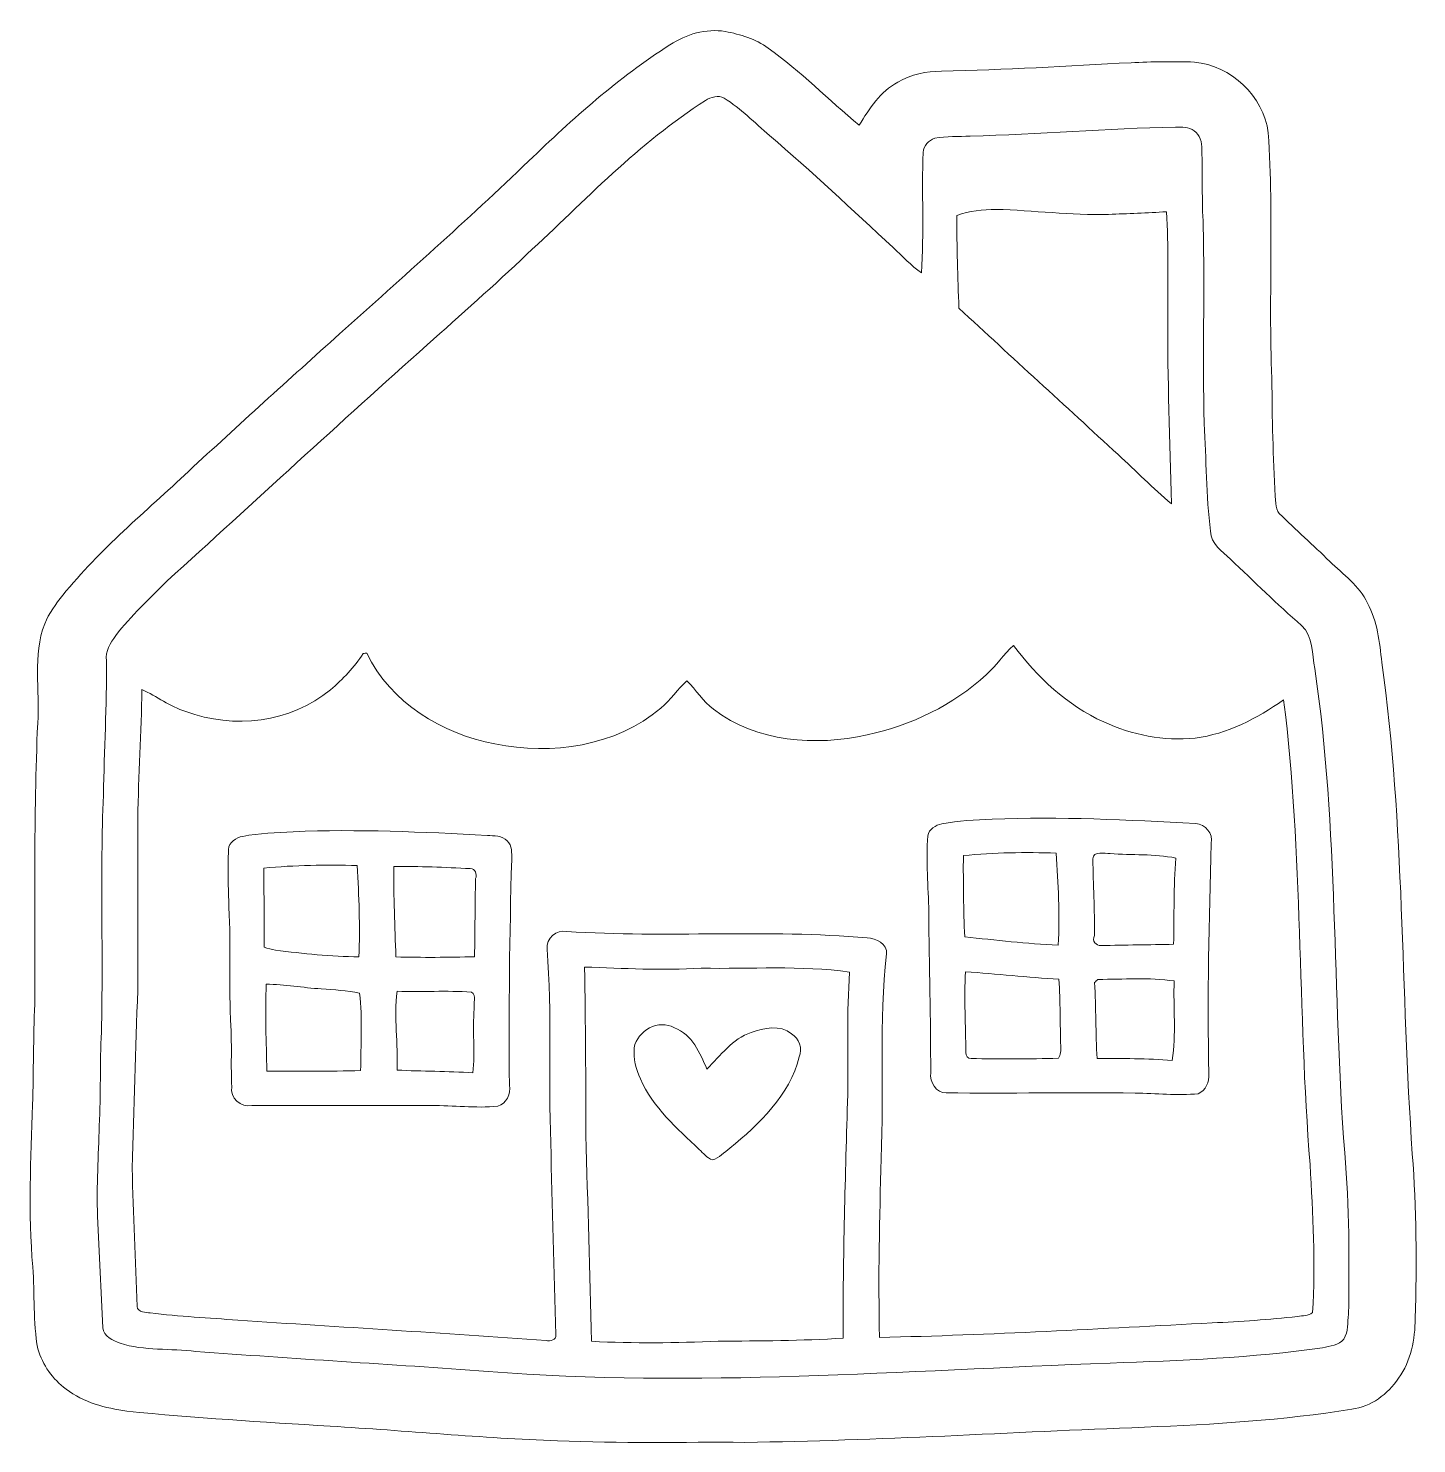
# Model space of a CAD drawing. Header units: centimetres. Extents: x -15.7 to 15.7, y -16 to 16.
import ezdxf

# ---------------------------------------------------------------- set-up
doc = ezdxf.new("R2010")
doc.units = ezdxf.units.CM
doc.header["$MEASUREMENT"] = 0
doc.layers.add('Layer 1', color=7, linetype='Continuous')

msp = doc.modelspace()

# ---------------------------------------------------------------- linework, layer by layer
at = {"layer": 'Layer 1', "color": 8, "lineweight": 9}
for points, knots in [([(-1.20139, 15.64536), (-0.83697, 15.8856), (-0.38859, 16.01789), (0.04815, 15.94628), (0.04815, 15.94628), (0.38929, 15.8796), (0.73466, 15.78047), (1.01829, 15.57092), (1.01829, 15.57092), (1.74854, 15.04387), (2.38601, 14.40252), (3.0764, 13.82679), (3.0764, 13.82679), (3.30323, 14.19826), (3.55088, 14.59196), (3.94882, 14.79905), (3.94882, 14.79905), (4.24691, 14.97085), (4.59228, 15.05234), (4.93589, 15.0467), (4.93589, 15.0467), (6.3657, 15.07774), (7.79303, 15.16629), (9.22143, 15.23966), (9.22143, 15.23966), (9.69768, 15.26154), (10.17535, 15.27106), (10.6523, 15.25483), (10.6523, 15.25483), (11.48027, 15.17299), (12.21793, 14.48719), (12.3227, 13.65499), (12.3227, 13.65499), (12.44935, 11.74611), (12.32588, 9.83088), (12.40772, 7.92023), (12.40772, 7.92023), (12.41055, 7.03758), (12.43877, 6.15528), (12.49098, 5.27405), (12.49098, 5.27405), (12.50191, 5.19361), (12.51356, 5.10401), (12.57282, 5.04261), (12.57282, 5.04261), (12.9443, 4.67291), (13.34047, 4.32966), (13.71371, 3.96171), (13.71371, 3.96171), (14.01568, 3.66467), (14.38187, 3.40997), (14.56778, 3.01697), (14.56778, 3.01697), (14.79038, 2.60599), (14.84118, 2.13432), (14.89022, 1.67712), (14.89022, 1.67712), (15.40633, -2.00553), (15.32061, -5.7351), (15.58025, -9.43821), (15.58025, -9.43821), (15.67762, -10.67681), (15.67868, -11.92035), (15.64763, -13.16178), (15.64763, -13.16178), (15.63776, -13.63203), (15.55168, -14.12521), (15.2691, -14.51398), (15.2691, -14.51398), (15.02498, -14.87134), (14.64927, -15.15991), (14.21006, -15.21389), (14.21006, -15.21389), (12.66031, -15.46542), (11.0908, -15.55538), (9.52376, -15.62099), (9.52376, -15.62099), (6.51316, -15.73212), (3.50467, -15.92544), (0.4916, -15.96423), (0.4916, -15.96423), (-0.91952, -15.95119), (-2.33169, -15.99352), (-3.74209, -15.92685), (-3.74209, -15.92685), (-5.458, -15.86935), (-7.16722, -15.69613), (-8.88101, -15.59912), (-8.88101, -15.59912), (-10.41524, -15.50316), (-11.95018, -15.40897), (-13.48018, -15.25798), (-13.48018, -15.25798), (-13.96313, -15.18778), (-14.45843, -15.06325), (-14.85354, -14.76198), (-14.85354, -14.76198), (-15.15552, -14.53761), (-15.38518, -14.21094), (-15.49136, -13.8504), (-15.49136, -13.8504), (-15.60637, -13.24009), (-15.55698, -12.61286), (-15.60778, -11.9962), (-15.60778, -11.9962), (-15.70726, -10.77594), (-15.65858, -9.55144), (-15.60955, -8.33013), (-15.60955, -8.33013), (-15.59155, -7.57025), (-15.59226, -6.81001), (-15.56227, -6.05048), (-15.56227, -6.05048), (-15.5524, -3.93346), (-15.58767, -1.81609), (-15.49595, 0.29953), (-15.49595, 0.29953), (-15.43704, 1.04742), (-15.61695, 1.83376), (-15.33579, 2.55166), (-15.33579, 2.55166), (-15.24442, 2.79155), (-15.08144, 2.99369), (-14.92904, 3.19654), (-14.92904, 3.19654), (-14.08978, 4.23512), (-13.05438, 5.08672), (-12.0853, 5.99795), (-12.0853, 5.99795), (-10.95676, 7.0457), (-9.81516, 8.07898), (-8.66935, 9.10733), (-8.66935, 9.10733), (-7.2346, 10.40061), (-5.78398, 11.67626), (-4.39402, 13.01752), (-4.39402, 13.01752), (-3.40166, 13.97531), (-2.36732, 14.90206), (-1.20139, 15.64536), (-1.20139, 15.64536), (-1.20139, 15.64536), (-1.20139, 15.64536), (-1.20139, 15.64536)], [0, 0, 0, 0, 0.02702703, 0.02702703, 0.02702703, 0.02702703, 0.05405405, 0.05405405, 0.05405405, 0.05405405, 0.08108108, 0.08108108, 0.08108108, 0.08108108, 0.10810811, 0.10810811, 0.10810811, 0.10810811, 0.13513514, 0.13513514, 0.13513514, 0.13513514, 0.16216216, 0.16216216, 0.16216216, 0.16216216, 0.18918919, 0.18918919, 0.18918919, 0.18918919, 0.21621622, 0.21621622, 0.21621622, 0.21621622, 0.24324324, 0.24324324, 0.24324324, 0.24324324, 0.27027027, 0.27027027, 0.27027027, 0.27027027, 0.2972973, 0.2972973, 0.2972973, 0.2972973, 0.32432432, 0.32432432, 0.32432432, 0.32432432, 0.35135135, 0.35135135, 0.35135135, 0.35135135, 0.37837838, 0.37837838, 0.37837838, 0.37837838, 0.40540541, 0.40540541, 0.40540541, 0.40540541, 0.43243243, 0.43243243, 0.43243243, 0.43243243, 0.45945946, 0.45945946, 0.45945946, 0.45945946, 0.48648649, 0.48648649, 0.48648649, 0.48648649, 0.51351351, 0.51351351, 0.51351351, 0.51351351, 0.54054054, 0.54054054, 0.54054054, 0.54054054, 0.56756757, 0.56756757, 0.56756757, 0.56756757, 0.59459459, 0.59459459, 0.59459459, 0.59459459, 0.62162162, 0.62162162, 0.62162162, 0.62162162, 0.64864865, 0.64864865, 0.64864865, 0.64864865, 0.67567568, 0.67567568, 0.67567568, 0.67567568, 0.7027027, 0.7027027, 0.7027027, 0.7027027, 0.72972973, 0.72972973, 0.72972973, 0.72972973, 0.75675676, 0.75675676, 0.75675676, 0.75675676, 0.78378378, 0.78378378, 0.78378378, 0.78378378, 0.81081081, 0.81081081, 0.81081081, 0.81081081, 0.83783784, 0.83783784, 0.83783784, 0.83783784, 0.86486486, 0.86486486, 0.86486486, 0.86486486, 0.89189189, 0.89189189, 0.89189189, 0.89189189, 0.91891892, 0.91891892, 0.91891892, 0.91891892, 0.94594595, 0.94594595, 0.94594595, 0.94594595, 1, 1, 1, 1]), ([(-0.39882, 14.38524), (-1.90553, 13.42533), (-3.1332, 12.11335), (-4.43565, 10.90685), (-4.43565, 10.90685), (-5.16943, 10.20447), (-5.93673, 9.53877), (-6.68956, 8.85721), (-6.68956, 8.85721), (-8.66688, 7.09685), (-10.61033, 5.29909), (-12.56931, 3.51827), (-12.56931, 3.51827), (-12.96865, 3.11822), (-13.3874, 2.73228), (-13.73241, 2.28214), (-13.73241, 2.28214), (-13.85306, 2.11668), (-13.97477, 1.92971), (-13.93703, 1.7124), (-13.93703, 1.7124), (-13.93738, 0.69993), (-13.98959, -0.31113), (-14.01111, -1.32326), (-14.01111, -1.32326), (-14.08484, -3.10902), (-14.01111, -4.89761), (-14.05556, -6.68407), (-14.05556, -6.68407), (-14.08978, -7.38928), (-14.06791, -8.09588), (-14.10389, -8.80109), (-14.10389, -8.80109), (-14.12082, -9.48336), (-14.16915, -10.16564), (-14.1427, -10.84826), (-14.1427, -10.84826), (-14.1053, -11.69034), (-14.05803, -12.53172), (-14.02275, -13.3738), (-14.02275, -13.3738), (-14.00793, -13.57418), (-13.79098, -13.6539), (-13.63328, -13.72093), (-13.63328, -13.72093), (-13.08083, -13.9012), (-12.49028, -13.83311), (-11.92125, -13.90685), (-11.92125, -13.90685), (-9.71992, -14.07194), (-7.51576, -14.19648), (-5.31442, -14.36016), (-5.31442, -14.36016), (-0.6313, -14.73305), (4.06312, -14.33547), (8.74624, -14.17178), (8.74624, -14.17178), (10.35068, -14.11287), (11.96005, -14.05572), (13.55072, -13.82253), (13.55072, -13.82253), (13.71759, -13.77984), (13.92043, -13.77984), (14.02944, -13.62674), (14.02944, -13.62674), (14.1388, -13.46199), (14.10952, -13.25174), (14.13845, -13.06582), (14.13845, -13.06582), (14.16068, -11.84909), (14.15256, -10.63095), (14.05202, -9.4174), (14.05202, -9.4174), (13.76803, -5.77038), (13.91444, -2.0909), (13.37328, 1.53531), (13.37328, 1.53531), (13.30978, 1.86727), (13.33941, 2.25885), (13.07765, 2.51321), (13.07765, 2.51321), (12.51991, 2.9884), (12.00591, 3.51157), (11.46722, 4.00828), (11.46722, 4.00828), (11.28765, 4.19596), (11.01884, 4.34976), (11.02025, 4.64398), (11.02025, 4.64398), (10.91159, 5.45043), (10.92782, 6.26711), (10.87314, 7.0778), (10.87314, 7.0778), (10.84351, 8.56969), (10.88196, 10.0623), (10.85515, 11.55384), (10.85515, 11.55384), (10.8167, 12.12922), (10.8428, 12.70637), (10.82058, 13.2821), (10.82058, 13.2821), (10.82834, 13.43697), (10.78106, 13.61054), (10.6456, 13.7005), (10.6456, 13.7005), (10.53059, 13.7961), (10.3662, 13.77916), (10.22897, 13.78199), (10.22897, 13.78199), (8.67992, 13.75729), (7.13581, 13.61336), (5.58747, 13.5809), (5.58747, 13.5809), (5.31971, 13.5675), (5.04948, 13.57526), (4.7849, 13.53504), (4.7849, 13.53504), (4.65049, 13.48354), (4.5302, 13.36077), (4.51926, 13.2119), (4.51926, 13.2119), (4.49139, 12.3035), (4.53937, 11.39403), (4.48575, 10.48598), (4.48575, 10.48598), (4.24656, 10.64685), (4.05712, 10.8691), (3.84228, 11.0589), (3.84228, 11.0589), (2.91835, 11.91121), (2.00607, 12.77728), (1.04898, 13.59255), (1.04898, 13.59255), (0.71385, 13.88147), (0.40058, 14.20109), (0.02487, 14.4378), (0.02487, 14.4378), (-0.10707, 14.52106), (-0.2764, 14.45826), (-0.39882, 14.38524)], [0, 0, 0, 0, 0.02777778, 0.02777778, 0.02777778, 0.02777778, 0.05555556, 0.05555556, 0.05555556, 0.05555556, 0.08333333, 0.08333333, 0.08333333, 0.08333333, 0.11111111, 0.11111111, 0.11111111, 0.11111111, 0.13888889, 0.13888889, 0.13888889, 0.13888889, 0.16666667, 0.16666667, 0.16666667, 0.16666667, 0.19444444, 0.19444444, 0.19444444, 0.19444444, 0.22222222, 0.22222222, 0.22222222, 0.22222222, 0.25, 0.25, 0.25, 0.25, 0.27777778, 0.27777778, 0.27777778, 0.27777778, 0.30555556, 0.30555556, 0.30555556, 0.30555556, 0.33333333, 0.33333333, 0.33333333, 0.33333333, 0.36111111, 0.36111111, 0.36111111, 0.36111111, 0.38888889, 0.38888889, 0.38888889, 0.38888889, 0.41666667, 0.41666667, 0.41666667, 0.41666667, 0.44444444, 0.44444444, 0.44444444, 0.44444444, 0.47222222, 0.47222222, 0.47222222, 0.47222222, 0.5, 0.5, 0.5, 0.5, 0.52777778, 0.52777778, 0.52777778, 0.52777778, 0.55555556, 0.55555556, 0.55555556, 0.55555556, 0.58333333, 0.58333333, 0.58333333, 0.58333333, 0.61111111, 0.61111111, 0.61111111, 0.61111111, 0.63888889, 0.63888889, 0.63888889, 0.63888889, 0.66666667, 0.66666667, 0.66666667, 0.66666667, 0.69444444, 0.69444444, 0.69444444, 0.69444444, 0.72222222, 0.72222222, 0.72222222, 0.72222222, 0.75, 0.75, 0.75, 0.75, 0.77777778, 0.77777778, 0.77777778, 0.77777778, 0.80555556, 0.80555556, 0.80555556, 0.80555556, 0.83333333, 0.83333333, 0.83333333, 0.83333333, 0.86111111, 0.86111111, 0.86111111, 0.86111111, 0.88888889, 0.88888889, 0.88888889, 0.88888889, 0.91666667, 0.91666667, 0.91666667, 0.91666667, 0.94444444, 0.94444444, 0.94444444, 0.94444444, 1, 1, 1, 1]), ([(5.28585, 11.78174), (5.56454, 11.89815), (5.87216, 11.91156), (6.17096, 11.92144), (6.17096, 11.92144), (7.01798, 11.90133), (7.86148, 11.78526), (8.71026, 11.80996), (8.71026, 11.80996), (9.14841, 11.82478), (9.58656, 11.84277), (10.02471, 11.87028), (10.02471, 11.87028), (10.07479, 11.08394), (10.04588, 10.29513), (10.05117, 9.50738), (10.05117, 9.50738), (10.03776, 8.09274), (10.11078, 6.67951), (10.13407, 5.26558), (10.13407, 5.26558), (9.71356, 5.61377), (9.33326, 6.00747), (8.93074, 6.37542), (8.93074, 6.37542), (7.73236, 7.48102), (6.52551, 8.57781), (5.33206, 9.68906), (5.33206, 9.68906), (5.30384, 10.3865), (5.27879, 11.08394), (5.28585, 11.78174)], [0, 0, 0, 0, 0.11111111, 0.11111111, 0.11111111, 0.11111111, 0.22222222, 0.22222222, 0.22222222, 0.22222222, 0.33333333, 0.33333333, 0.33333333, 0.33333333, 0.44444444, 0.44444444, 0.44444444, 0.44444444, 0.55555556, 0.55555556, 0.55555556, 0.55555556, 0.66666667, 0.66666667, 0.66666667, 0.66666667, 0.77777778, 0.77777778, 0.77777778, 0.77777778, 1, 1, 1, 1]), ([(5.95083, 1.40231), (6.17555, 1.60128), (6.33748, 1.85986), (6.56396, 2.05671), (6.56396, 2.05671), (7.103, 1.34057), (7.78034, 0.70557), (8.60301, 0.33092), (8.60301, 0.33092), (9.24542, 0.03741), (9.96227, -0.10547), (10.66818, -0.03633), (10.66818, -0.03633), (11.40231, 0.05576), (12.0687, 0.41665), (12.6716, 0.82728), (12.6716, 0.82728), (13.11328, -2.65958), (12.98522, -6.18383), (13.26921, -9.68233), (13.26921, -9.68233), (13.32953, -10.7964), (13.39903, -11.91436), (13.32248, -13.02913), (13.32248, -13.02913), (13.22793, -13.10392), (13.09846, -13.09546), (12.98593, -13.11733), (12.98593, -13.11733), (12.34563, -13.18753), (11.70217, -13.23022), (11.05905, -13.26126), (11.05905, -13.26126), (8.55257, -13.39144), (6.04608, -13.53431), (3.53677, -13.59076), (3.53677, -13.59076), (3.5015, -12.24138), (3.53818, -10.89236), (3.5724, -9.54369), (3.5724, -9.54369), (3.64084, -8.0024), (3.52266, -6.45477), (3.69482, -4.91807), (3.69482, -4.91807), (3.71563, -4.69299), (3.44999, -4.56035), (3.25949, -4.55471), (3.25949, -4.55471), (1.00065, -4.35433), (-1.27124, -4.55718), (-3.53113, -4.40935), (-3.53113, -4.40935), (-3.77349, -4.35292), (-3.99997, -4.57093), (-3.97916, -4.80941), (-3.97916, -4.80941), (-3.8638, -6.26744), (-3.95799, -7.73076), (-3.89449, -9.19091), (-3.89449, -9.19091), (-3.87227, -10.63765), (-3.82358, -12.08404), (-3.78019, -13.53008), (-3.78019, -13.53008), (-3.77067, -13.65108), (-3.91107, -13.67719), (-4.00315, -13.66096), (-4.00315, -13.66096), (-6.32408, -13.49092), (-8.64677, -13.35334), (-10.96875, -13.20199), (-10.96875, -13.20199), (-11.62915, -13.14696), (-12.29238, -13.11556), (-12.95066, -13.0376), (-12.95066, -13.0376), (-13.03885, -13.0189), (-13.24135, -13.0309), (-13.24593, -12.88979), (-13.24593, -12.88979), (-13.27839, -11.84627), (-13.33977, -10.80346), (-13.35741, -9.75959), (-13.35741, -9.75959), (-13.33025, -8.41692), (-13.27592, -7.07495), (-13.23429, -5.73298), (-13.23429, -5.73298), (-13.22477, -4.43935), (-13.23641, -3.14571), (-13.23112, -1.85208), (-13.23112, -1.85208), (-13.21948, -0.87876), (-13.14857, 0.09315), (-13.14116, 1.06682), (-13.14116, 1.06682), (-12.80602, 0.90842), (-12.50686, 0.67806), (-12.14844, 0.56764), (-12.14844, 0.56764), (-11.06859, 0.15806), (-9.77319, 0.31434), (-8.87431, 1.058), (-8.87431, 1.058), (-8.59668, 1.3), (-8.33562, 1.56459), (-8.13771, 1.8775), (-8.13771, 1.8775), (-8.11655, 1.87997), (-8.07386, 1.88456), (-8.05269, 1.88667), (-8.05269, 1.88667), (-7.52388, 0.76202), (-6.34631, 0.06034), (-5.15849, -0.16862), (-5.15849, -0.16862), (-3.87156, -0.42438), (-2.43082, -0.2247), (-1.40529, 0.64419), (-1.40529, 0.64419), (-1.18339, 0.82375), (-1.03487, 1.07493), (-0.82074, 1.26049), (-0.82074, 1.26049), (-0.61154, 1.05377), (-0.45067, 0.798), (-0.21608, 0.61632), (-0.21608, 0.61632), (0.75583, -0.13299), (2.0925, -0.21977), (3.25561, 0.03741), (3.25561, 0.03741), (4.24762, 0.25472), (5.20471, 0.70522), (5.95083, 1.40231), (5.95083, 1.40231), (5.95083, 1.40231), (5.95083, 1.40231), (5.95083, 1.40231)], [0, 0, 0, 0, 0.02777778, 0.02777778, 0.02777778, 0.02777778, 0.05555556, 0.05555556, 0.05555556, 0.05555556, 0.08333333, 0.08333333, 0.08333333, 0.08333333, 0.11111111, 0.11111111, 0.11111111, 0.11111111, 0.13888889, 0.13888889, 0.13888889, 0.13888889, 0.16666667, 0.16666667, 0.16666667, 0.16666667, 0.19444444, 0.19444444, 0.19444444, 0.19444444, 0.22222222, 0.22222222, 0.22222222, 0.22222222, 0.25, 0.25, 0.25, 0.25, 0.27777778, 0.27777778, 0.27777778, 0.27777778, 0.30555556, 0.30555556, 0.30555556, 0.30555556, 0.33333333, 0.33333333, 0.33333333, 0.33333333, 0.36111111, 0.36111111, 0.36111111, 0.36111111, 0.38888889, 0.38888889, 0.38888889, 0.38888889, 0.41666667, 0.41666667, 0.41666667, 0.41666667, 0.44444444, 0.44444444, 0.44444444, 0.44444444, 0.47222222, 0.47222222, 0.47222222, 0.47222222, 0.5, 0.5, 0.5, 0.5, 0.52777778, 0.52777778, 0.52777778, 0.52777778, 0.55555556, 0.55555556, 0.55555556, 0.55555556, 0.58333333, 0.58333333, 0.58333333, 0.58333333, 0.61111111, 0.61111111, 0.61111111, 0.61111111, 0.63888889, 0.63888889, 0.63888889, 0.63888889, 0.66666667, 0.66666667, 0.66666667, 0.66666667, 0.69444444, 0.69444444, 0.69444444, 0.69444444, 0.72222222, 0.72222222, 0.72222222, 0.72222222, 0.75, 0.75, 0.75, 0.75, 0.77777778, 0.77777778, 0.77777778, 0.77777778, 0.80555556, 0.80555556, 0.80555556, 0.80555556, 0.83333333, 0.83333333, 0.83333333, 0.83333333, 0.86111111, 0.86111111, 0.86111111, 0.86111111, 0.88888889, 0.88888889, 0.88888889, 0.88888889, 0.91666667, 0.91666667, 0.91666667, 0.91666667, 0.94444444, 0.94444444, 0.94444444, 0.94444444, 1, 1, 1, 1]), ([(6.08171, -1.86936), (5.70212, -1.893), (5.31865, -1.89899), (4.94506, -1.9759), (4.94506, -1.9759), (4.80571, -2.00271), (4.6519, -2.09126), (4.62721, -2.24331), (4.62721, -2.24331), (4.58664, -2.81798), (4.63709, -3.39336), (4.65014, -3.96838), (4.65014, -3.96838), (4.65367, -5.18053), (4.696, -6.39233), (4.69212, -7.60447), (4.69212, -7.60447), (4.66284, -7.80908), (4.81665, -8.06378), (5.04066, -8.06061), (5.04066, -8.06061), (6.46412, -8.06908), (7.88758, -8.05179), (9.31139, -8.06378), (9.31139, -8.06378), (9.78763, -8.06837), (10.2653, -8.12658), (10.74155, -8.07825), (10.74155, -8.07825), (10.91512, -8.00558), (10.9885, -7.80379), (10.9825, -7.62705), (10.9825, -7.62705), (10.9377, -5.88926), (10.99308, -4.15182), (11.03436, -2.41476), (11.03436, -2.41476), (11.0841, -2.19462), (10.89678, -1.98296), (10.68299, -1.96814), (10.68299, -1.96814), (9.15088, -1.88453), (7.61594, -1.80727), (6.08171, -1.86936), (6.08171, -1.86936), (6.08171, -1.86936), (6.08171, -1.86936), (6.08171, -1.86936)], [0, 0, 0, 0, 0.07692308, 0.07692308, 0.07692308, 0.07692308, 0.15384615, 0.15384615, 0.15384615, 0.15384615, 0.23076923, 0.23076923, 0.23076923, 0.23076923, 0.30769231, 0.30769231, 0.30769231, 0.30769231, 0.38461538, 0.38461538, 0.38461538, 0.38461538, 0.46153846, 0.46153846, 0.46153846, 0.46153846, 0.53846154, 0.53846154, 0.53846154, 0.53846154, 0.61538462, 0.61538462, 0.61538462, 0.61538462, 0.69230769, 0.69230769, 0.69230769, 0.69230769, 0.76923077, 0.76923077, 0.76923077, 0.76923077, 0.84615385, 0.84615385, 0.84615385, 0.84615385, 1, 1, 1, 1]), ([(-9.72274, -2.15157), (-10.10232, -2.17522), (-10.4858, -2.18122), (-10.85939, -2.25812), (-10.85939, -2.25812), (-11.01109, -2.28352), (-11.1709, -2.39147), (-11.18183, -2.55728), (-11.18183, -2.55728), (-11.20476, -2.99155), (-11.18642, -3.42723), (-11.17266, -3.86185), (-11.17266, -3.86185), (-11.12362, -4.75896), (-11.17866, -5.65819), (-11.12609, -6.55531), (-11.12609, -6.55531), (-11.10704, -7.01004), (-11.12856, -7.46548), (-11.10951, -7.9202), (-11.10951, -7.9202), (-11.15925, -8.17137), (-10.8989, -8.39363), (-10.65759, -8.34283), (-10.65759, -8.34283), (-9.30505, -8.34989), (-7.95215, -8.33754), (-6.59925, -8.34353), (-6.59925, -8.34353), (-6.09795, -8.34178), (-5.59665, -8.40916), (-5.0957, -8.36258), (-5.0957, -8.36258), (-4.90344, -8.30402), (-4.79266, -8.08001), (-4.83323, -7.88599), (-4.83323, -7.88599), (-4.84699, -6.18489), (-4.829, -4.4845), (-4.77926, -2.78411), (-4.77926, -2.78411), (-4.77821, -2.63595), (-4.76763, -2.46979), (-4.87874, -2.35514), (-4.87874, -2.35514), (-4.99657, -2.24225), (-5.17825, -2.24471), (-5.32854, -2.23519), (-5.32854, -2.23519), (-6.79186, -2.15793), (-8.25766, -2.09232), (-9.72274, -2.15157)], [0, 0, 0, 0, 0.07142857, 0.07142857, 0.07142857, 0.07142857, 0.14285714, 0.14285714, 0.14285714, 0.14285714, 0.21428571, 0.21428571, 0.21428571, 0.21428571, 0.28571429, 0.28571429, 0.28571429, 0.28571429, 0.35714286, 0.35714286, 0.35714286, 0.35714286, 0.42857143, 0.42857143, 0.42857143, 0.42857143, 0.5, 0.5, 0.5, 0.5, 0.57142857, 0.57142857, 0.57142857, 0.57142857, 0.64285714, 0.64285714, 0.64285714, 0.64285714, 0.71428571, 0.71428571, 0.71428571, 0.71428571, 0.78571429, 0.78571429, 0.78571429, 0.78571429, 0.85714286, 0.85714286, 0.85714286, 0.85714286, 1, 1, 1, 1]), ([(5.43084, -2.69345), (6.12828, -2.6176), (6.83101, -2.61584), (7.53163, -2.63665), (7.53163, -2.63665), (7.56479, -3.32845), (7.623, -4.02377), (7.57114, -4.71557), (7.57114, -4.71557), (6.86453, -4.69123), (6.1625, -4.6048), (5.46047, -4.5286), (5.46047, -4.5286), (5.43295, -3.91724), (5.42731, -3.30481), (5.43084, -2.69345)], [0, 0, 0, 0, 0.2, 0.2, 0.2, 0.2, 0.4, 0.4, 0.4, 0.4, 0.6, 0.6, 0.6, 0.6, 1, 1, 1, 1]), ([(8.35889, -2.76824), (8.36524, -2.57315), (8.63441, -2.65253), (8.74765, -2.64371), (8.74765, -2.64371), (9.24013, -2.68992), (9.74496, -2.64724), (10.23179, -2.74884), (10.23179, -2.74884), (10.18205, -3.39689), (10.19616, -4.04775), (10.18487, -4.69757), (10.18487, -4.69757), (9.63771, -4.70958), (9.09055, -4.71522), (8.54375, -4.7272), (8.54375, -4.7272), (8.43473, -4.73921), (8.3222, -4.61961), (8.39593, -4.49932), (8.39593, -4.49932), (8.40052, -3.92181), (8.36454, -3.34503), (8.35889, -2.76824)], [0, 0, 0, 0, 0.14285714, 0.14285714, 0.14285714, 0.14285714, 0.28571429, 0.28571429, 0.28571429, 0.28571429, 0.42857143, 0.42857143, 0.42857143, 0.42857143, 0.57142857, 0.57142857, 0.57142857, 0.57142857, 0.71428571, 0.71428571, 0.71428571, 0.71428571, 1, 1, 1, 1]), ([(-10.3842, -2.97744), (-9.68253, -2.90723), (-8.97662, -2.89595), (-8.27212, -2.91958), (-8.27212, -2.91958), (-8.23614, -3.60715), (-8.20262, -4.29541), (-8.23331, -4.98404), (-8.23331, -4.98404), (-8.86479, -4.97628), (-9.49379, -4.90748), (-10.12032, -4.83199), (-10.12032, -4.83199), (-10.20852, -4.81964), (-10.29354, -4.79177), (-10.37784, -4.76426), (-10.37784, -4.76426), (-10.36691, -4.16841), (-10.38173, -3.57293), (-10.3842, -2.97744)], [0, 0, 0, 0, 0.16666667, 0.16666667, 0.16666667, 0.16666667, 0.33333333, 0.33333333, 0.33333333, 0.33333333, 0.5, 0.5, 0.5, 0.5, 0.66666667, 0.66666667, 0.66666667, 0.66666667, 1, 1, 1, 1]), ([(-7.44627, -2.93616), (-6.86912, -2.9351), (-6.29198, -2.95909), (-5.71554, -2.9859), (-5.71554, -2.9859), (-5.60371, -2.97391), (-5.55714, -3.1249), (-5.59454, -3.21239), (-5.59454, -3.21239), (-5.61076, -3.80117), (-5.60865, -4.39066), (-5.61923, -4.98016), (-5.61923, -4.98016), (-6.21155, -4.99638), (-6.80456, -4.99921), (-7.39653, -4.98404), (-7.39653, -4.98404), (-7.42228, -4.30176), (-7.44803, -3.61914), (-7.44627, -2.93616)], [0, 0, 0, 0, 0.16666667, 0.16666667, 0.16666667, 0.16666667, 0.33333333, 0.33333333, 0.33333333, 0.33333333, 0.5, 0.5, 0.5, 0.5, 0.66666667, 0.66666667, 0.66666667, 0.66666667, 1, 1, 1, 1]), ([(-3.13143, -5.2144), (-2.25302, -5.2398), (-1.3746, -5.2973), (-0.49618, -5.23909), (-0.49618, -5.23909), (0.62142, -5.26097), (1.7496, -5.17383), (2.8605, -5.32658), (2.8605, -5.32658), (2.791, -6.24839), (2.83298, -7.17302), (2.8164, -8.09658), (2.8164, -8.09658), (2.76278, -9.93315), (2.70563, -11.76936), (2.71374, -13.60698), (2.71374, -13.60698), (1.77394, -13.66801), (0.83203, -13.66696), (-0.10883, -13.67683), (-0.10883, -13.67683), (-1.0631, -13.71599), (-2.02018, -13.72799), (-2.97409, -13.67754), (-2.97409, -13.67754), (-3.02278, -12.1232), (-3.05523, -10.56816), (-3.10462, -9.01381), (-3.10462, -9.01381), (-3.09968, -7.74699), (-3.11415, -6.48087), (-3.13143, -5.2144), (-3.13143, -5.2144), (-3.13143, -5.2144), (-3.13143, -5.2144), (-3.13143, -5.2144)], [0, 0, 0, 0, 0.1, 0.1, 0.1, 0.1, 0.2, 0.2, 0.2, 0.2, 0.3, 0.3, 0.3, 0.3, 0.4, 0.4, 0.4, 0.4, 0.5, 0.5, 0.5, 0.5, 0.6, 0.6, 0.6, 0.6, 0.7, 0.7, 0.7, 0.7, 0.8, 0.8, 0.8, 0.8, 1, 1, 1, 1]), ([(5.47564, -5.31847), (6.1812, -5.37103), (6.88499, -5.44194), (7.59125, -5.49098), (7.59125, -5.49098), (7.6237, -5.99439), (7.61771, -6.49957), (7.63217, -7.00404), (7.63217, -7.00404), (7.63393, -7.09682), (7.63711, -7.19842), (7.57855, -7.27709), (7.57855, -7.27709), (6.92097, -7.29614), (6.26269, -7.29191), (5.60511, -7.28344), (5.60511, -7.28344), (5.52432, -7.29791), (5.49328, -7.20936), (5.48728, -7.14551), (5.48728, -7.14551), (5.48058, -6.53661), (5.45024, -5.92736), (5.47564, -5.31847)], [0, 0, 0, 0, 0.14285714, 0.14285714, 0.14285714, 0.14285714, 0.28571429, 0.28571429, 0.28571429, 0.28571429, 0.42857143, 0.42857143, 0.42857143, 0.42857143, 0.57142857, 0.57142857, 0.57142857, 0.57142857, 0.71428571, 0.71428571, 0.71428571, 0.71428571, 1, 1, 1, 1]), ([(-10.32987, -5.59822), (-9.91254, -5.61128), (-9.49942, -5.67724), (-9.0835, -5.70829), (-9.0835, -5.70829), (-8.79458, -5.73051), (-8.50284, -5.74145), (-8.2185, -5.80248), (-8.2185, -5.80248), (-8.14935, -6.38315), (-8.19169, -6.97159), (-8.19486, -7.55579), (-8.19486, -7.55579), (-8.90041, -7.57484), (-9.60633, -7.56778), (-10.31187, -7.56566), (-10.31187, -7.56566), (-10.33092, -6.9102), (-10.35492, -6.25404), (-10.32987, -5.59822)], [0, 0, 0, 0, 0.16666667, 0.16666667, 0.16666667, 0.16666667, 0.33333333, 0.33333333, 0.33333333, 0.33333333, 0.5, 0.5, 0.5, 0.5, 0.66666667, 0.66666667, 0.66666667, 0.66666667, 1, 1, 1, 1]), ([(-7.36901, -5.76262), (-6.80986, -5.77708), (-6.24894, -5.74286), (-5.69085, -5.7792), (-5.69085, -5.7792), (-5.56455, -5.85998), (-5.65098, -6.04308), (-5.62735, -6.15702), (-5.62735, -6.15702), (-5.66933, -6.63821), (-5.60583, -7.12469), (-5.65698, -7.60482), (-5.65698, -7.60482), (-6.22813, -7.56743), (-6.80068, -7.57378), (-7.37148, -7.54344), (-7.37148, -7.54344), (-7.34608, -6.95042), (-7.44556, -6.35211), (-7.36901, -5.76262)], [0, 0, 0, 0, 0.16666667, 0.16666667, 0.16666667, 0.16666667, 0.33333333, 0.33333333, 0.33333333, 0.33333333, 0.5, 0.5, 0.5, 0.5, 0.66666667, 0.66666667, 0.66666667, 0.66666667, 1, 1, 1, 1]), ([(8.47319, -5.49204), (9.04681, -5.4931), (9.62713, -5.443), (10.19722, -5.52873), (10.19722, -5.52873), (10.17288, -6.12598), (10.24661, -6.73311), (10.14924, -7.32578), (10.14924, -7.32578), (9.58549, -7.28097), (9.01999, -7.28062), (8.45519, -7.28309), (8.45519, -7.28309), (8.42133, -6.71018), (8.42945, -6.13621), (8.39699, -5.5633), (8.39699, -5.5633), (8.42204, -5.53931), (8.44744, -5.51532), (8.47319, -5.49204)], [0, 0, 0, 0, 0.16666667, 0.16666667, 0.16666667, 0.16666667, 0.33333333, 0.33333333, 0.33333333, 0.33333333, 0.5, 0.5, 0.5, 0.5, 0.66666667, 0.66666667, 0.66666667, 0.66666667, 1, 1, 1, 1]), ([(-2.01313, -7.03826), (-2.02442, -7.28062), (-1.97855, -7.52509), (-1.86955, -7.74204), (-1.86955, -7.74204), (-1.58768, -8.39186), (-1.04052, -8.86106), (-0.54169, -9.34119), (-0.54169, -9.34119), (-0.4482, -9.4241), (-0.36319, -9.52676), (-0.24465, -9.57615), (-0.24465, -9.57615), (-0.08872, -9.53452), (0.02381, -9.40117), (0.15363, -9.31227), (0.15363, -9.31227), (0.82144, -8.75735), (1.49948, -8.11811), (1.72103, -7.24711), (1.72103, -7.24711), (1.80075, -7.05484), (1.72138, -6.83012), (1.54711, -6.72358), (1.54711, -6.72358), (1.29064, -6.49781), (0.92198, -6.60752), (0.63482, -6.69183), (0.63482, -6.69183), (0.2062, -6.83647), (-0.05909, -7.21712), (-0.36495, -7.52404), (-0.36495, -7.52404), (-0.52229, -7.15256), (-0.69832, -6.74616), (-1.10261, -6.58635), (-1.10261, -6.58635), (-1.46244, -6.38315), (-1.93305, -6.65268), (-2.01313, -7.03826)], [0, 0, 0, 0, 0.09090909, 0.09090909, 0.09090909, 0.09090909, 0.18181818, 0.18181818, 0.18181818, 0.18181818, 0.27272727, 0.27272727, 0.27272727, 0.27272727, 0.36363636, 0.36363636, 0.36363636, 0.36363636, 0.45454545, 0.45454545, 0.45454545, 0.45454545, 0.54545455, 0.54545455, 0.54545455, 0.54545455, 0.63636364, 0.63636364, 0.63636364, 0.63636364, 0.72727273, 0.72727273, 0.72727273, 0.72727273, 0.81818182, 0.81818182, 0.81818182, 0.81818182, 1, 1, 1, 1])]:
    msp.add_open_spline(points, degree=3, knots=knots, dxfattribs=at)

doc.saveas('drawing.dxf')
